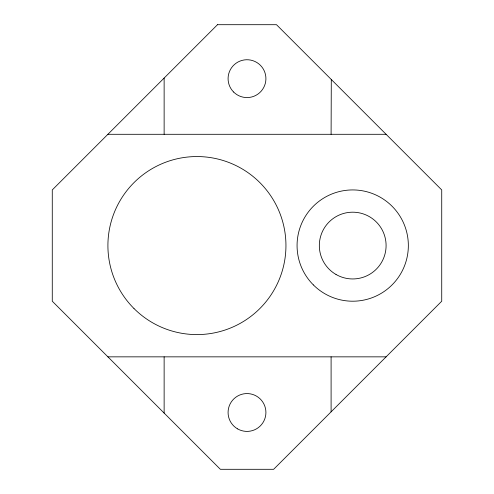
<?xml version="1.0" encoding="UTF-8"?>
<svg xmlns="http://www.w3.org/2000/svg" width="494" height="494" viewBox="0 0 494 494"><rect width="100%" height="100%" fill="white"/><g stroke="black" fill="none" stroke-linecap="round" stroke-linejoin="round"><path stroke-width="0.74" d="M331.097 134.294L331.295 79.497M107.908 134.294L386.092 134.294M107.908 356.847L386.092 356.847M331.097 356.847L331.097 411.842M164.132 78.071L164.132 134.294M164.132 356.847L164.132 413.07M217.502 24.7L52.271 189.931L52.271 301.21L220.361 469.3L273.639 469.3L441.729 301.21L441.729 189.931L276.498 24.7L217.502 24.7M133.979 308.515A89.019 89.019 0 0 0 282.914 268.613A89.019 89.019 0 0 0 173.888 159.587A89.019 89.019 0 0 0 133.979 308.515M336.019 274.479A33.382 33.382 0 0 0 386.092 245.567A33.382 33.382 0 0 0 336.019 216.662A33.382 33.382 0 0 0 336.019 274.479M313.369 284.915A55.637 55.637 0 0 0 406.451 259.968A55.637 55.637 0 0 0 338.31 191.826A55.637 55.637 0 0 0 313.369 284.915M237.54 428.866A18.914 18.914 0 0 0 265.914 412.484A18.914 18.914 0 0 0 237.54 396.102A18.914 18.914 0 0 0 237.54 428.866M233.625 92.032A18.914 18.914 0 0 0 265.272 83.554A18.914 18.914 0 0 0 242.103 60.385A18.914 18.914 0 0 0 233.625 92.032"/></g></svg>
